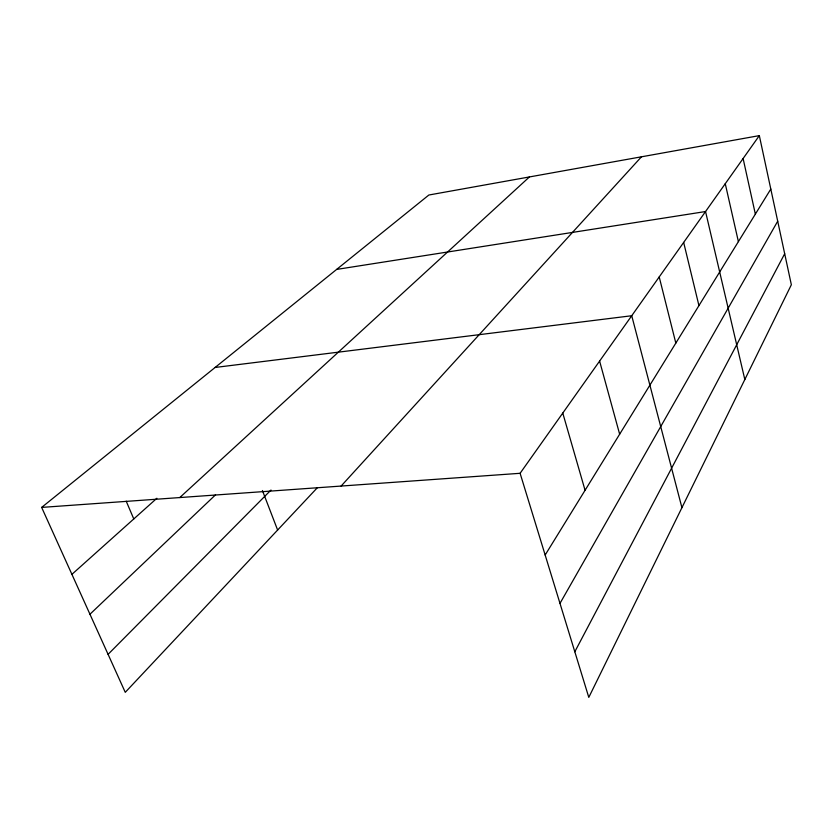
<?xml version="1.0" encoding="UTF-8"?>
<svg xmlns="http://www.w3.org/2000/svg" width="833" height="833" viewBox="0 0 833 833"><rect width="100%" height="100%" fill="white"/><g stroke="black" fill="none" stroke-linecap="round" stroke-linejoin="round"><path stroke-width="1.25" d="M574.812 651.77L784.686 253.742M559.984 603.384L777.71 221.203M545.157 555.017L770.806 189.06M520.104 473.3L759.332 135.623L791.35 284.761L588.796 697.377L520.104 473.3L41.65 507.412L125.262 692.327L317.217 487.867M341.103 486.066L641.452 156.812M108.082 654.342L270.996 490.043M89.954 614.233L215.549 494.812M179.772 497.561L529.434 176.94M71.919 574.343L156.875 498.269M41.65 507.412L428.86 195.016L759.332 135.623M336.626 269.423L705.551 211.54L744.827 379.536M215.101 367.468L631.737 315.738L681.925 507.672M126.21 501.195L133.78 518.949M262.416 490.512L277.618 530.048M562.775 413.074L585.068 490.283M599.604 361.085L619.648 434.201M659.215 276.952L675.823 343.102M683.664 242.445L698.939 305.617M725.262 183.718L738.392 241.632M743.109 158.53L755.354 214.123"/></g></svg>
